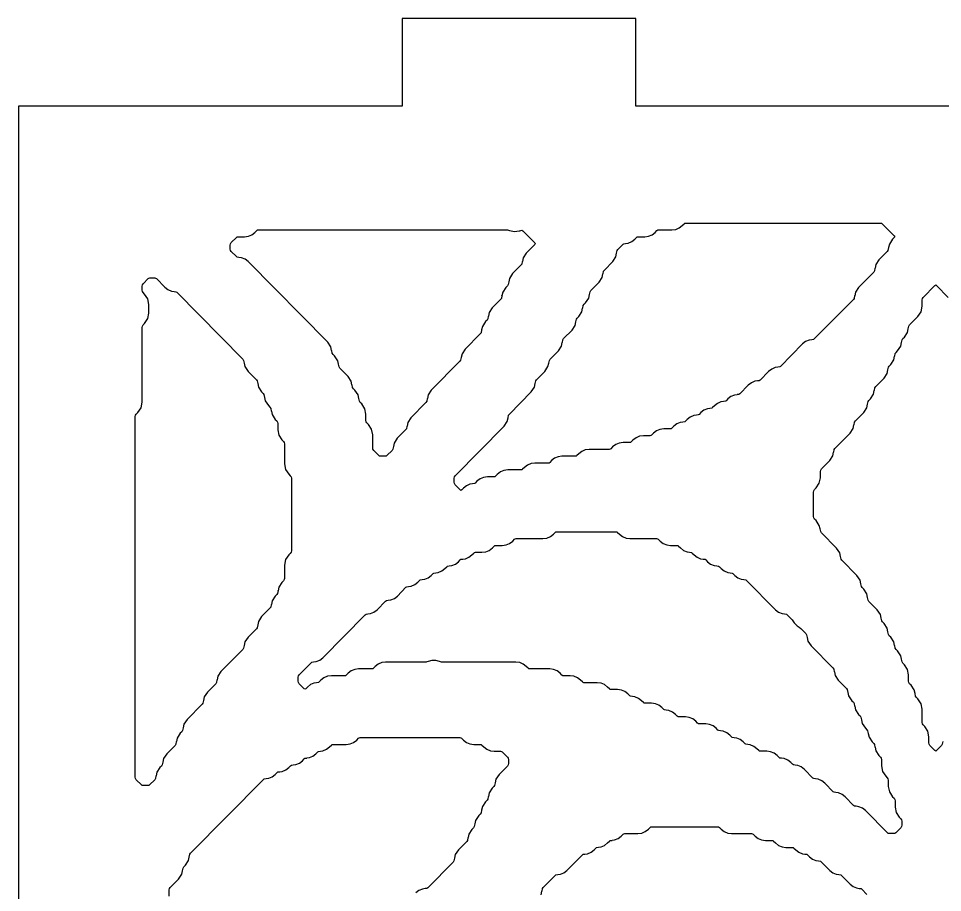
# Model space of a CAD drawing. Header units: millimetres. Extents: x 10 to 410, y 18 to 283.
# Drawn here: x 79 to 110.63, y 117.09 to 147 of the extents above; entities that cross this region are included whole.
import ezdxf

# ---------------------------------------------------------------- set-up
doc = ezdxf.new("R2010")
doc.units = ezdxf.units.MM
doc.layers.add('CUT', color=1, linetype='Continuous')

msp = doc.modelspace()

# ---------------------------------------------------------------- linework, layer by layer
at = {"layer": 'CUT'}
for points in [[(121.134, 21), (129.134, 21), (129.134, 24), (142.2679, 24), (142.2679, 144), (129.134, 144), (129.134, 147), (121.134, 147), (121.134, 144), (100.134, 144), (100.134, 147), (92.134, 147), (92.134, 144), (79, 144), (79, 24), (92.134, 24), (92.134, 21), (100.134, 21), (100.134, 24), (121.134, 24)], [(93.9486, 131.0428), (93.9232, 131.0812), (93.9143, 131.1265), (93.9143, 131.2635), (93.9232, 131.3087), (93.9486, 131.3471), (95.6275, 133.0447), (95.7345, 133.2062), (95.7588, 133.3294), (95.7625, 133.3287), (95.7809, 133.4219), (95.8064, 133.4603), (96.5564, 134.2187), (96.6633, 134.3802), (96.6877, 134.5034), (96.6914, 134.5027), (96.7098, 134.5959), (96.7353, 134.6343), (97.0208, 134.9231), (97.1278, 135.0846), (97.1521, 135.2079), (97.1558, 135.2071), (97.1742, 135.3003), (97.1997, 135.3387), (97.4853, 135.6275), (97.5922, 135.789), (97.6166, 135.9123), (97.6203, 135.9115), (97.6387, 136.0047), (97.6641, 136.0432), (97.9497, 136.3319), (98.0567, 136.4934), (98.081, 136.6167), (98.0847, 136.6159), (98.1031, 136.7091), (98.1286, 136.7476), (98.1819, 136.8015), (98.2889, 136.963), (98.3132, 137.0863), (98.3169, 137.0855), (98.3353, 137.1787), (98.3608, 137.2172), (98.4141, 137.2711), (98.5211, 137.4326), (98.5454, 137.5559), (98.5492, 137.5551), (98.5676, 137.6483), (98.593, 137.6868), (98.8786, 137.9755), (98.9855, 138.137), (99.0099, 138.2603), (99.0136, 138.2595), (99.032, 138.3527), (99.0574, 138.3912), (99.343, 138.6799), (99.45, 138.8414), (99.4743, 138.9647), (99.478, 138.9639), (99.4964, 139.0571), (99.5219, 139.0956), (99.6965, 139.2721), (99.7214, 139.2915), (99.7854, 139.2999), (99.7853, 139.3012), (99.8735, 139.3129), (99.9948, 139.3635), (100.0987, 139.444), (100.1609, 139.5069), (100.1859, 139.5263), (100.2172, 139.5304), (100.4399, 139.5304), (100.5702, 139.5477), (100.6915, 139.5983), (100.7954, 139.6788), (100.8576, 139.7417), (100.8825, 139.7611), (100.9138, 139.7652), (101.3687, 139.7652), (101.499, 139.7825), (101.6203, 139.8331), (101.7242, 139.9136), (101.7865, 139.9765), (101.8114, 139.9959), (101.8427, 140), (108.511, 140), (108.5423, 139.9959), (108.5672, 139.9765), (108.981, 139.5582), (109.001, 139.5304), (108.981, 139.5026), (108.9207, 139.4417), (108.8138, 139.2802), (108.7894, 139.1569), (108.7857, 139.1577), (108.7673, 139.0645), (108.7418, 139.026), (108.4563, 138.7373), (108.3493, 138.5758), (108.325, 138.4525), (108.3213, 138.4533), (108.3029, 138.3601), (108.2774, 138.3216), (107.7596, 137.7981), (107.6527, 137.6366), (107.6283, 137.5133), (107.6246, 137.5141), (107.6062, 137.4209), (107.5808, 137.3824), (106.245, 136.0319), (106.2201, 136.0125), (106.1561, 136.004), (106.1563, 136.0028), (106.068, 135.9911), (105.9467, 135.9405), (105.8428, 135.86), (105.0839, 135.0926), (105.059, 135.0733), (104.995, 135.0648), (104.9952, 135.0636), (104.9069, 135.0519), (104.7857, 135.0013), (104.6817, 134.9208), (104.3873, 134.623), (104.3624, 134.6037), (104.2984, 134.5952), (104.2985, 134.594), (104.2103, 134.5823), (104.089, 134.5317), (103.9851, 134.4512), (103.6906, 134.1534), (103.6657, 134.1341), (103.6017, 134.1256), (103.6019, 134.1244), (103.5136, 134.1127), (103.3923, 134.0621), (103.2884, 133.9816), (103.2262, 133.9186), (103.2013, 133.8993), (103.1373, 133.8908), (103.1374, 133.8896), (103.0492, 133.8779), (102.9279, 133.8273), (102.824, 133.7468), (102.7618, 133.6838), (102.7368, 133.6645), (102.6728, 133.656), (102.673, 133.6548), (102.5848, 133.6431), (102.4635, 133.5925), (102.3596, 133.512), (102.2973, 133.449), (102.2724, 133.4297), (102.2084, 133.4212), (102.2086, 133.42), (102.1203, 133.4083), (101.999, 133.3577), (101.8951, 133.2772), (101.8329, 133.2142), (101.8079, 133.1949), (101.744, 133.1864), (101.7441, 133.1852), (101.6559, 133.1735), (101.5346, 133.1229), (101.4307, 133.0424), (101.3685, 132.9794), (101.3435, 132.9601), (101.3122, 132.956), (101.0895, 132.956), (100.9592, 132.9387), (100.8379, 132.8881), (100.734, 132.8076), (100.6718, 132.7446), (100.6469, 132.7253), (100.6156, 132.7212), (100.3929, 132.7212), (100.2626, 132.7039), (100.1413, 132.6533), (100.0374, 132.5728), (99.9751, 132.5098), (99.9502, 132.4905), (99.9189, 132.4864), (99.6962, 132.4864), (99.5659, 132.4691), (99.4446, 132.4185), (99.3407, 132.338), (99.2785, 132.275), (99.2535, 132.2557), (99.2223, 132.2516), (98.5351, 132.2516), (98.4048, 132.2343), (98.2835, 132.1837), (98.1796, 132.1032), (98.1174, 132.0402), (98.0925, 132.0209), (98.0612, 132.0168), (97.6063, 132.0168), (97.476, 131.9995), (97.3547, 131.9489), (97.2508, 131.8684), (97.1885, 131.8054), (97.1636, 131.7861), (97.1323, 131.782), (96.6774, 131.782), (96.5471, 131.7647), (96.4258, 131.7141), (96.3219, 131.6336), (96.2596, 131.5706), (96.2347, 131.5513), (96.2034, 131.5472), (95.7485, 131.5472), (95.6182, 131.5299), (95.4969, 131.4793), (95.393, 131.3988), (95.3308, 131.3358), (95.3058, 131.3165), (95.2746, 131.3124), (95.0519, 131.3124), (94.9216, 131.2951), (94.8003, 131.2445), (94.6964, 131.164), (94.6341, 131.101), (94.6092, 131.0817), (94.5452, 131.0732), (94.5454, 131.072), (94.4571, 131.0603), (94.3358, 131.0097), (94.2319, 130.9292), (94.1743, 130.8709), (94.1465, 130.8505), (94.1186, 130.8709)], [(86.2854, 139.3304), (86.4601, 139.5069), (86.485, 139.5263), (86.5163, 139.5304), (86.739, 139.5304), (86.8693, 139.5477), (86.9906, 139.5983), (87.0945, 139.6788), (87.1567, 139.7417), (87.1817, 139.7611), (87.2129, 139.7652), (95.739, 139.7652), (95.7709, 139.761), (95.81, 139.7446), (95.9763, 139.7067), (96.1456, 139.7269), (96.1632, 139.7357), (96.1635, 139.7348), (96.2353, 139.7583), (96.2643, 139.737), (96.6734, 139.3234), (96.6934, 139.2956), (96.6734, 139.2678), (96.3809, 138.9721), (96.274, 138.8106), (96.2496, 138.6873), (96.2459, 138.6881), (96.2275, 138.5949), (96.2021, 138.5564), (95.9165, 138.2677), (95.8095, 138.1062), (95.7852, 137.9829), (95.7815, 137.9837), (95.7631, 137.8905), (95.7376, 137.852), (95.6843, 137.7981), (95.5773, 137.6366), (95.553, 137.5133), (95.5493, 137.5141), (95.5309, 137.4209), (95.5054, 137.3824), (95.2198, 137.0937), (95.1129, 136.9322), (95.0885, 136.8089), (95.0848, 136.8097), (95.0664, 136.7165), (95.041, 136.678), (94.9876, 136.6241), (94.8807, 136.4626), (94.8563, 136.3393), (94.8526, 136.3401), (94.8342, 136.2469), (94.8087, 136.2084), (94.291, 135.6849), (94.184, 135.5234), (94.1597, 135.4001), (94.156, 135.4009), (94.1375, 135.3077), (94.1121, 135.2692), (93.1299, 134.2761), (93.0229, 134.1146), (92.9986, 133.9913), (92.9949, 133.992), (92.9765, 133.8988), (92.951, 133.8604), (92.4332, 133.3369), (92.3263, 133.1754), (92.3019, 133.0521), (92.2982, 133.0528), (92.2798, 132.9596), (92.2543, 132.9212), (91.9688, 132.6325), (91.8618, 132.4709), (91.8375, 132.3477), (91.8338, 132.3484), (91.8154, 132.2552), (91.7899, 132.2168), (91.6153, 132.0402), (91.5903, 132.0209), (91.5591, 132.0168), (91.3929, 132.0168), (91.3616, 132.0209), (91.3367, 132.0402), (91.162, 132.2168), (91.1366, 132.2552), (91.1276, 132.3005), (91.1276, 132.7505), (91.0901, 132.9405), (90.9831, 133.1021), (90.9298, 133.156), (90.9044, 133.1944), (90.8954, 133.2397), (90.8954, 133.4549), (90.8579, 133.645), (90.7509, 133.8065), (90.6976, 133.8604), (90.6721, 133.8988), (90.6537, 133.992), (90.65, 133.9913), (90.6257, 134.1146), (90.5187, 134.2761), (90.4654, 134.33), (90.4399, 134.3685), (90.4215, 134.4616), (90.4178, 134.4609), (90.3935, 134.5842), (90.2865, 134.7457), (90.0009, 135.0344), (89.9755, 135.0729), (89.9571, 135.166), (89.9534, 135.1653), (89.929, 135.2886), (89.8221, 135.4501), (89.7687, 135.504), (89.7433, 135.5425), (89.7249, 135.6357), (89.7211, 135.6349), (89.6968, 135.7582), (89.5898, 135.9197), (86.8623, 138.6776), (86.7584, 138.7581), (86.6371, 138.8087), (86.5488, 138.8204), (86.549, 138.8217), (86.485, 138.8301), (86.4601, 138.8495), (86.2854, 139.026), (86.26, 139.0645), (86.2511, 139.1097), (86.2511, 139.2467), (86.26, 139.2919)], [(83.0344, 120.9464), (83.0089, 120.9848), (83, 121.03), (83, 133.3767), (83.0089, 133.4219), (83.0344, 133.4603), (83.0877, 133.5143), (83.1947, 133.6758), (83.2322, 133.8659), (83.2322, 136.4291), (83.2411, 136.4743), (83.2666, 136.5128), (83.3199, 136.5667), (83.4269, 136.7282), (83.4644, 136.9183), (83.4644, 137.2117), (83.4269, 137.4018), (83.3199, 137.5633), (83.2666, 137.6172), (83.2411, 137.6557), (83.2322, 137.7009), (83.2322, 137.8379), (83.2411, 137.8831), (83.2666, 137.9216), (83.4412, 138.0981), (83.4662, 138.1174), (83.4974, 138.1216), (83.6637, 138.1216), (83.6949, 138.1174), (83.7199, 138.0981), (84.0143, 137.8004), (84.1182, 137.7199), (84.2395, 137.6693), (84.3278, 137.6576), (84.3276, 137.6563), (84.3916, 137.6478), (84.4165, 137.6285), (86.6811, 135.3387), (86.7066, 135.3003), (86.725, 135.2071), (86.7287, 135.2079), (86.753, 135.0846), (86.86, 134.9231), (87.1455, 134.6343), (87.171, 134.5959), (87.1894, 134.5027), (87.1931, 134.5034), (87.2175, 134.3802), (87.3244, 134.2187), (87.3778, 134.1647), (87.4032, 134.1263), (87.4216, 134.0331), (87.4253, 134.0338), (87.4497, 133.9106), (87.5566, 133.7491), (87.61, 133.6951), (87.6354, 133.6567), (87.6538, 133.5635), (87.6576, 133.5642), (87.6819, 133.441), (87.7889, 133.2795), (87.8422, 133.2255), (87.8677, 133.1871), (87.8766, 133.1419), (87.8766, 132.9267), (87.9141, 132.7366), (88.0211, 132.5751), (88.0744, 132.5211), (88.0999, 132.4827), (88.1088, 132.4375), (88.1088, 131.7527), (88.1463, 131.5626), (88.2533, 131.4011), (88.3066, 131.3471), (88.3321, 131.3087), (88.341, 131.2635), (88.341, 128.7785), (88.3321, 128.7332), (88.3066, 128.6948), (88.2533, 128.6409), (88.1463, 128.4793), (88.1088, 128.2893), (88.1088, 127.8393), (88.0999, 127.794), (88.0744, 127.7556), (88.0211, 127.7017), (87.9141, 127.5401), (87.8898, 127.4169), (87.8861, 127.4176), (87.8677, 127.3244), (87.8422, 127.286), (87.7889, 127.2321), (87.6819, 127.0705), (87.6576, 126.9473), (87.6538, 126.948), (87.6354, 126.8548), (87.61, 126.8164), (87.3244, 126.5277), (87.2175, 126.3661), (87.1931, 126.2429), (87.1894, 126.2436), (87.171, 126.1504), (87.1455, 126.112), (86.86, 125.8233), (86.753, 125.6617), (86.7287, 125.5385), (86.725, 125.5392), (86.7066, 125.446), (86.6811, 125.4076), (85.9311, 124.6492), (85.8242, 124.4877), (85.7998, 124.3645), (85.7961, 124.3652), (85.7777, 124.272), (85.7522, 124.2336), (85.4667, 123.9448), (85.3597, 123.7833), (85.3354, 123.6601), (85.3317, 123.6608), (85.3133, 123.5676), (85.2878, 123.5292), (84.77, 123.0056), (84.6631, 122.8441), (84.6387, 122.7209), (84.635, 122.7216), (84.6166, 122.6284), (84.5911, 122.59), (84.5378, 122.536), (84.4308, 122.3745), (84.4065, 122.2513), (84.4028, 122.252), (84.3844, 122.1588), (84.3589, 122.1204), (84.0734, 121.8316), (83.9664, 121.6701), (83.9421, 121.5469), (83.9383, 121.5476), (83.9199, 121.4544), (83.8945, 121.416), (83.8412, 121.362), (83.7342, 121.2005), (83.7099, 121.0773), (83.7061, 121.078), (83.6877, 120.9848), (83.6623, 120.9464), (83.4876, 120.7698), (83.4627, 120.7505), (83.4314, 120.7463), (83.2652, 120.7463), (83.2339, 120.7505), (83.209, 120.7698)], [(88.6076, 124.2336), (88.5822, 124.272), (88.5732, 124.3172), (88.5732, 124.4542), (88.5822, 124.4995), (88.6076, 124.5379), (89.0145, 124.9493), (89.0394, 124.9686), (89.1034, 124.9771), (89.1032, 124.9783), (89.1915, 124.99), (89.3128, 125.0407), (89.4167, 125.1212), (90.8722, 126.5929), (90.8972, 126.6122), (90.9611, 126.6207), (90.961, 126.6219), (91.0492, 126.6336), (91.1705, 126.6843), (91.2744, 126.7648), (91.5689, 127.0625), (91.5938, 127.0818), (91.6578, 127.0903), (91.6576, 127.0915), (91.7459, 127.1032), (91.8672, 127.1539), (91.9711, 127.2344), (92.2655, 127.5321), (92.2905, 127.5514), (92.3545, 127.5599), (92.3543, 127.5611), (92.4425, 127.5728), (92.5638, 127.6235), (92.6677, 127.704), (92.73, 127.7669), (92.7549, 127.7862), (92.8189, 127.7947), (92.8187, 127.7959), (92.907, 127.8076), (93.0283, 127.8583), (93.1322, 127.9388), (93.1944, 128.0017), (93.2193, 128.021), (93.2833, 128.0295), (93.2832, 128.0307), (93.3714, 128.0424), (93.4927, 128.0931), (93.5966, 128.1736), (93.6588, 128.2365), (93.6838, 128.2558), (93.7478, 128.2643), (93.7476, 128.2655), (93.8358, 128.2772), (93.9571, 128.3279), (94.061, 128.4084), (94.1233, 128.4713), (94.1482, 128.4906), (94.2122, 128.4991), (94.212, 128.5003), (94.3003, 128.512), (94.4216, 128.5627), (94.5255, 128.6432), (94.5877, 128.7061), (94.6126, 128.7254), (94.6439, 128.7296), (94.8666, 128.7296), (94.9969, 128.7468), (95.1182, 128.7975), (95.2221, 128.878), (95.2844, 128.9409), (95.3093, 128.9602), (95.3406, 128.9644), (95.5633, 128.9644), (95.6936, 128.9816), (95.8149, 129.0323), (95.9188, 129.1128), (95.981, 129.1757), (96.006, 129.195), (96.0372, 129.1992), (96.9566, 129.1992), (97.0869, 129.2164), (97.2082, 129.2671), (97.3121, 129.3476), (97.3743, 129.4105), (97.3993, 129.4298), (97.4305, 129.434), (99.4545, 129.434), (99.4858, 129.4298), (99.5107, 129.4105), (99.5729, 129.3476), (99.6768, 129.2671), (99.7981, 129.2164), (99.9284, 129.1992), (100.8478, 129.1992), (100.8791, 129.195), (100.904, 129.1757), (100.9663, 129.1128), (101.0702, 129.0323), (101.1915, 128.9816), (101.3218, 128.9644), (101.5445, 128.9644), (101.5757, 128.9602), (101.6007, 128.9409), (101.6629, 128.878), (101.7668, 128.7975), (101.8881, 128.7468), (101.9763, 128.7351), (101.9762, 128.7339), (102.0402, 128.7254), (102.0651, 128.7061), (102.1273, 128.6432), (102.2313, 128.5627), (102.3525, 128.512), (102.4408, 128.5003), (102.4406, 128.4991), (102.5046, 128.4906), (102.5295, 128.4713), (102.5918, 128.4084), (102.6957, 128.3279), (102.817, 128.2772), (102.9052, 128.2655), (102.9051, 128.2643), (102.969, 128.2558), (102.994, 128.2365), (103.0562, 128.1736), (103.1601, 128.0931), (103.2814, 128.0424), (103.3697, 128.0307), (103.3695, 128.0295), (103.4335, 128.021), (103.4584, 128.0017), (103.5207, 127.9388), (103.6246, 127.8583), (103.7459, 127.8076), (103.8341, 127.7959), (103.8339, 127.7947), (103.8979, 127.7862), (103.9229, 127.7669), (104.914, 126.7648), (105.0179, 126.6843), (105.1392, 126.6336), (105.2274, 126.6219), (105.2272, 126.6207), (105.2912, 126.6122), (105.3162, 126.5929), (105.4908, 126.4163), (105.556, 126.3179), (105.6543, 126.2085), (105.7279, 126.1641), (105.7806, 126.1233), (105.9552, 125.9467), (105.9807, 125.9083), (105.9991, 125.8151), (106.0028, 125.8158), (106.0271, 125.6926), (106.1341, 125.531), (106.8841, 124.7727), (106.9096, 124.7343), (106.928, 124.6411), (106.9317, 124.6418), (106.956, 124.5186), (107.063, 124.357), (107.3485, 124.0683), (107.374, 124.0299), (107.3924, 123.9367), (107.3961, 123.9374), (107.4205, 123.8142), (107.5274, 123.6526), (107.5808, 123.5987), (107.6062, 123.5603), (107.6246, 123.4671), (107.6283, 123.4678), (107.6527, 123.3446), (107.7596, 123.183), (107.813, 123.1291), (107.8384, 123.0907), (107.8568, 122.9975), (107.8606, 122.9982), (107.8849, 122.875), (107.9919, 122.7134), (108.0452, 122.6595), (108.0706, 122.6211), (108.089, 122.5279), (108.0928, 122.5286), (108.1171, 122.4054), (108.2241, 122.2438), (108.2774, 122.1899), (108.3029, 122.1515), (108.3213, 122.0583), (108.325, 122.059), (108.3493, 121.9358), (108.4563, 121.7742), (108.5096, 121.7203), (108.5351, 121.6819), (108.544, 121.6366), (108.544, 121.4214), (108.5815, 121.2314), (108.6885, 121.0698), (108.7418, 121.0159), (108.7673, 120.9775), (108.7762, 120.9322), (108.7762, 120.717), (108.8138, 120.527), (108.9207, 120.3654), (108.9741, 120.3115), (108.9995, 120.2731), (109.0084, 120.2278), (109.0084, 120.0126), (109.046, 119.8226), (109.1529, 119.661), (109.2063, 119.6071), (109.2317, 119.5687), (109.2407, 119.5234), (109.2407, 119.3864), (109.2317, 119.3412), (109.2063, 119.3028), (109.0317, 119.1262), (109.0067, 119.1069), (108.9754, 119.1027), (108.8092, 119.1027), (108.778, 119.1069), (108.753, 119.1262), (107.9941, 119.8935), (107.8902, 119.974), (107.7689, 120.0247), (107.6807, 120.0364), (107.6809, 120.0376), (107.6169, 120.0461), (107.5919, 120.0654), (107.2975, 120.3631), (107.1936, 120.4436), (107.0723, 120.4943), (106.984, 120.506), (106.9842, 120.5072), (106.9202, 120.5157), (106.8953, 120.535), (106.6008, 120.8327), (106.4969, 120.9132), (106.3756, 120.9639), (106.2874, 120.9756), (106.2875, 120.9768), (106.2236, 120.9853), (106.1986, 121.0046), (105.9042, 121.3023), (105.8003, 121.3828), (105.679, 121.4335), (105.5907, 121.4452), (105.5909, 121.4464), (105.5269, 121.4549), (105.502, 121.4742), (105.4397, 121.5371), (105.3358, 121.6176), (105.2145, 121.6683), (105.1263, 121.68), (105.1265, 121.6812), (105.0625, 121.6897), (105.0375, 121.709), (104.9753, 121.7719), (104.8714, 121.8524), (104.7501, 121.9031), (104.6198, 121.9203), (104.3971, 121.9203), (104.3658, 121.9245), (104.3409, 121.9438), (104.2786, 122.0067), (104.1747, 122.0872), (104.0534, 122.1379), (103.9652, 122.1496), (103.9654, 122.1508), (103.9014, 122.1593), (103.8764, 122.1786), (103.8142, 122.2415), (103.7103, 122.322), (103.589, 122.3727), (103.5008, 122.3844), (103.5009, 122.3856), (103.4369, 122.3941), (103.412, 122.4134), (103.3498, 122.4763), (103.2459, 122.5568), (103.1246, 122.6075), (103.0363, 122.6192), (103.0365, 122.6204), (102.9725, 122.6289), (102.9476, 122.6482), (102.8853, 122.7111), (102.7814, 122.7916), (102.6601, 122.8423), (102.5298, 122.8595), (102.3071, 122.8595), (102.2758, 122.8637), (102.2509, 122.883), (102.1887, 122.9459), (102.0848, 123.0264), (101.9635, 123.0771), (101.8332, 123.0943), (101.6105, 123.0943), (101.5792, 123.0985), (101.5543, 123.1178), (101.492, 123.1807), (101.3881, 123.2612), (101.2668, 123.3119), (101.1786, 123.3236), (101.1787, 123.3248), (101.1148, 123.3333), (101.0898, 123.3526), (101.0276, 123.4155), (100.9237, 123.496), (100.8024, 123.5467), (100.6721, 123.5639), (100.4494, 123.5639), (100.4181, 123.5681), (100.3932, 123.5874), (100.3309, 123.6503), (100.227, 123.7308), (100.1057, 123.7815), (100.0175, 123.7932), (100.0177, 123.7944), (99.9537, 123.8029), (99.9287, 123.8222), (99.8665, 123.8851), (99.7626, 123.9656), (99.6413, 124.0163), (99.511, 124.0335), (99.2883, 124.0335), (99.257, 124.0377), (99.2321, 124.057), (99.1698, 124.1199), (99.0659, 124.2004), (98.9446, 124.2511), (98.8143, 124.2683), (98.3594, 124.2683), (98.3281, 124.2725), (98.3032, 124.2918), (98.241, 124.3547), (98.1371, 124.4352), (98.0158, 124.4859), (97.8855, 124.5031), (97.6628, 124.5031), (97.6315, 124.5073), (97.6065, 124.5266), (97.5443, 124.5895), (97.4404, 124.67), (97.3191, 124.7207), (97.1888, 124.7379), (96.5017, 124.7379), (96.4704, 124.7421), (96.4455, 124.7614), (96.3832, 124.8243), (96.2793, 124.9048), (96.158, 124.9555), (96.0277, 124.9727), (93.4828, 124.9727), (93.451, 124.977), (93.4102, 124.994), (93.2833, 125.0282), (93.1519, 125.0282), (93.025, 124.994), (92.9842, 124.977), (92.9524, 124.9727), (91.5686, 124.9727), (91.4383, 124.9555), (91.317, 124.9048), (91.2131, 124.8243), (91.1508, 124.7614), (91.1259, 124.7421), (91.0946, 124.7379), (90.6397, 124.7379), (90.5094, 124.7207), (90.3881, 124.67), (90.2842, 124.5895), (90.222, 124.5266), (90.197, 124.5073), (90.1658, 124.5031), (89.7108, 124.5031), (89.5805, 124.4859), (89.4592, 124.4352), (89.3553, 124.3547), (89.2931, 124.2918), (89.2682, 124.2725), (89.2042, 124.264), (89.2043, 124.2628), (89.1161, 124.2511), (88.9948, 124.2004), (88.8909, 124.1199), (88.8333, 124.0617), (88.8055, 124.0413), (88.7776, 124.0617)]]:
    msp.add_lwpolyline(points, close=True, dxfattribs=at)
for points in [[(110.6434, 122.252), (110.625, 122.1588), (110.5996, 122.1204), (110.4296, 121.9485), (110.4018, 121.9281), (110.3739, 121.9485), (110.2039, 122.1204), (110.1785, 122.1588), (110.1695, 122.204), (110.1695, 122.4192), (110.132, 122.6093), (110.025, 122.7708), (109.9717, 122.8248), (109.9463, 122.8632), (109.9373, 122.9084), (109.9373, 123.3585), (109.8998, 123.5485), (109.7928, 123.71), (109.7395, 123.764), (109.714, 123.8024), (109.6956, 123.8956), (109.6919, 123.8949), (109.6676, 124.0181), (109.5606, 124.1796), (109.5073, 124.2336), (109.4818, 124.272), (109.4729, 124.3172), (109.4729, 124.5325), (109.4354, 124.7225), (109.3284, 124.884), (109.275, 124.938), (109.2496, 124.9764), (109.2312, 125.0696), (109.2275, 125.0689), (109.2031, 125.1921), (109.0962, 125.3537), (109.0428, 125.4076), (109.0174, 125.446), (108.999, 125.5392), (108.9953, 125.5385), (108.9709, 125.6617), (108.8639, 125.8233), (108.8106, 125.8772), (108.7852, 125.9156), (108.7668, 126.0088), (108.763, 126.0081), (108.7387, 126.1313), (108.6317, 126.2929), (108.5784, 126.3468), (108.5529, 126.3852), (108.5345, 126.4784), (108.5308, 126.4777), (108.5065, 126.6009), (108.3995, 126.7625), (108.114, 127.0512), (108.0885, 127.0896), (108.0701, 127.1828), (108.0664, 127.1821), (108.042, 127.3053), (107.9351, 127.4669), (107.8817, 127.5208), (107.8563, 127.5592), (107.8379, 127.6524), (107.8342, 127.6517), (107.8098, 127.7749), (107.7029, 127.9365), (107.1851, 128.46), (107.1596, 128.4984), (107.1412, 128.5916), (107.1375, 128.5909), (107.1132, 128.7141), (107.0062, 128.8757), (106.4884, 129.3992), (106.463, 129.4376), (106.4446, 129.5308), (106.4409, 129.5301), (106.4165, 129.6533), (106.3095, 129.8149), (106.2562, 129.8688), (106.2308, 129.9072), (106.2218, 129.9525), (106.2218, 130.7939), (106.2308, 130.8391), (106.2562, 130.8775), (106.3095, 130.9315), (106.4165, 131.093), (106.454, 131.2831), (106.454, 131.4983), (106.463, 131.5435), (106.4884, 131.5819), (106.774, 131.8707), (106.8809, 132.0322), (106.9053, 132.1554), (106.909, 132.1547), (106.9274, 132.2479), (106.9529, 132.2863), (107.4706, 132.8099), (107.5776, 132.9714), (107.6019, 133.0946), (107.6057, 133.0939), (107.6241, 133.1871), (107.6495, 133.2255), (107.9351, 133.5143), (108.042, 133.6758), (108.0664, 133.799), (108.0701, 133.7983), (108.0885, 133.8915), (108.114, 133.9299), (108.1673, 133.9839), (108.2743, 134.1454), (108.2986, 134.2686), (108.3023, 134.2679), (108.3207, 134.3611), (108.3462, 134.3995), (108.6317, 134.6883), (108.7387, 134.8498), (108.763, 134.9731), (108.7668, 134.9723), (108.7852, 135.0655), (108.8106, 135.1039), (108.8639, 135.1579), (108.9709, 135.3194), (108.9953, 135.4427), (108.999, 135.4419), (109.0174, 135.5351), (109.0428, 135.5735), (109.0962, 135.6275), (109.2031, 135.789), (109.2275, 135.9123), (109.2312, 135.9115), (109.2496, 136.0047), (109.275, 136.0432), (109.3284, 136.0971), (109.4354, 136.2586), (109.4597, 136.3819), (109.4634, 136.3811), (109.4818, 136.4743), (109.5073, 136.5128), (109.7928, 136.8015), (109.8998, 136.963), (109.9373, 137.1531), (109.9373, 137.3683), (109.9463, 137.4135), (109.9717, 137.452), (110.3739, 137.8586), (110.4018, 137.8791), (110.4296, 137.8586), (110.8318, 137.452)], [(84.1611, 116.9602), (84.1611, 117.1754), (84.17, 117.2206), (84.1955, 117.2591), (84.481, 117.5478), (84.588, 117.7093), (84.6123, 117.8326), (84.6161, 117.8319), (84.6345, 117.9251), (84.6599, 117.9635), (84.7132, 118.0174), (84.8202, 118.1789), (84.8446, 118.3022), (84.8483, 118.3015), (84.8667, 118.3947), (84.8921, 118.4331), (87.3889, 120.9577), (87.4139, 120.977), (87.4779, 120.9855), (87.4777, 120.9867), (87.5659, 120.9984), (87.6872, 121.049), (87.7911, 121.1295), (87.8534, 121.1925), (87.8783, 121.2118), (87.9423, 121.2203), (87.9421, 121.2215), (88.0304, 121.2332), (88.1517, 121.2838), (88.2556, 121.3643), (88.3178, 121.4273), (88.3428, 121.4466), (88.4067, 121.4551), (88.4066, 121.4563), (88.4948, 121.468), (88.6161, 121.5186), (88.72, 121.5991), (88.7822, 121.6621), (88.8072, 121.6814), (88.8712, 121.6899), (88.871, 121.6911), (88.9592, 121.7028), (89.0805, 121.7534), (89.1844, 121.8339), (89.2467, 121.8969), (89.2716, 121.9162), (89.3356, 121.9247), (89.3354, 121.9259), (89.4237, 121.9376), (89.545, 121.9882), (89.6489, 122.0687), (89.7111, 122.1317), (89.7361, 122.151), (89.7673, 122.1551), (90.2223, 122.1551), (90.3526, 122.1724), (90.4739, 122.223), (90.5778, 122.3035), (90.64, 122.3665), (90.6649, 122.3858), (90.6962, 122.3899), (94.1135, 122.3899), (94.1447, 122.3858), (94.1697, 122.3665), (94.2319, 122.3035), (94.3358, 122.223), (94.4571, 122.1724), (94.5874, 122.1551), (94.8101, 122.1551), (94.8414, 122.151), (94.8663, 122.1317), (94.9286, 122.0687), (95.0325, 121.9882), (95.1538, 121.9376), (95.2841, 121.9203), (95.5068, 121.9203), (95.5381, 121.9162), (95.563, 121.8969), (95.7376, 121.7203), (95.7631, 121.6819), (95.772, 121.6366), (95.772, 121.4996), (95.7631, 121.4544), (95.7376, 121.416), (95.4521, 121.1272), (95.3451, 120.9657), (95.3208, 120.8425), (95.317, 120.8432), (95.2986, 120.75), (95.2732, 120.7116), (95.2198, 120.6576), (95.1129, 120.4961), (95.0885, 120.3729), (95.0848, 120.3736), (95.0664, 120.2804), (95.041, 120.242), (94.9876, 120.188), (94.8807, 120.0265), (94.8563, 119.9033), (94.8526, 119.904), (94.8342, 119.8108), (94.8087, 119.7724), (94.7554, 119.7184), (94.6484, 119.5569), (94.6241, 119.4337), (94.6204, 119.4344), (94.602, 119.3412), (94.5765, 119.3028), (94.5232, 119.2488), (94.4162, 119.0873), (94.3919, 118.9641), (94.3882, 118.9648), (94.3698, 118.8716), (94.3443, 118.8332), (94.0588, 118.5444), (93.9518, 118.3829), (93.9275, 118.2597), (93.9237, 118.2604), (93.9053, 118.1672), (93.8799, 118.1288), (93.0086, 117.2478), (92.9837, 117.2285), (92.9197, 117.22), (92.9198, 117.2187), (92.8316, 117.207), (92.7103, 117.1564), (92.6064, 117.0759)], [(96.8956, 117.0049), (96.9199, 117.1282), (96.9236, 117.1275), (96.942, 117.2206), (96.9675, 117.2591), (97.3743, 117.6705), (97.3993, 117.6898), (97.4633, 117.6983), (97.4631, 117.6995), (97.5513, 117.7112), (97.6726, 117.7618), (97.7765, 117.8423), (98.3032, 118.3749), (98.3281, 118.3942), (98.3921, 118.4027), (98.392, 118.4039), (98.4802, 118.4156), (98.6015, 118.4662), (98.7054, 118.5467), (98.7676, 118.6097), (98.7926, 118.629), (98.8566, 118.6375), (98.8564, 118.6387), (98.9446, 118.6504), (99.0659, 118.701), (99.1698, 118.7815), (99.2321, 118.8445), (99.257, 118.8638), (99.321, 118.8723), (99.3208, 118.8735), (99.4091, 118.8852), (99.5304, 118.9358), (99.6343, 119.0163), (99.6965, 119.0793), (99.7214, 119.0986), (99.7527, 119.1027), (100.2076, 119.1027), (100.3379, 119.12), (100.4592, 119.1706), (100.5631, 119.2511), (100.6254, 119.3141), (100.6503, 119.3334), (100.6816, 119.3375), (102.9378, 119.3375), (102.969, 119.3334), (102.994, 119.3141), (103.0562, 119.2511), (103.1601, 119.1706), (103.2814, 119.12), (103.4117, 119.1027), (104.0989, 119.1027), (104.1301, 119.0986), (104.1551, 119.0793), (104.2173, 119.0163), (104.3212, 118.9358), (104.4425, 118.8852), (104.5728, 118.8679), (104.7955, 118.8679), (104.8268, 118.8638), (104.8517, 118.8445), (104.914, 118.7815), (105.0179, 118.701), (105.1392, 118.6504), (105.2695, 118.6331), (105.4922, 118.6331), (105.5234, 118.629), (105.5484, 118.6097), (105.6106, 118.5467), (105.7145, 118.4662), (105.8358, 118.4156), (105.9241, 118.4039), (105.9239, 118.4027), (105.9879, 118.3942), (106.0128, 118.3749), (106.0751, 118.3119), (106.179, 118.2314), (106.3003, 118.1808), (106.3885, 118.1691), (106.3883, 118.1679), (106.4523, 118.1594), (106.4773, 118.1401), (106.7717, 117.8423), (106.8756, 117.7618), (106.9969, 117.7112), (107.0851, 117.6995), (107.085, 117.6983), (107.149, 117.6898), (107.1739, 117.6705), (107.4684, 117.3727), (107.5723, 117.2922), (107.6936, 117.2416), (107.7818, 117.2299), (107.7816, 117.2287), (107.8456, 117.2202), (107.8706, 117.2009), (108.0452, 117.0243)]]:
    msp.add_lwpolyline(points, dxfattribs=at)

doc.saveas('drawing.dxf')
